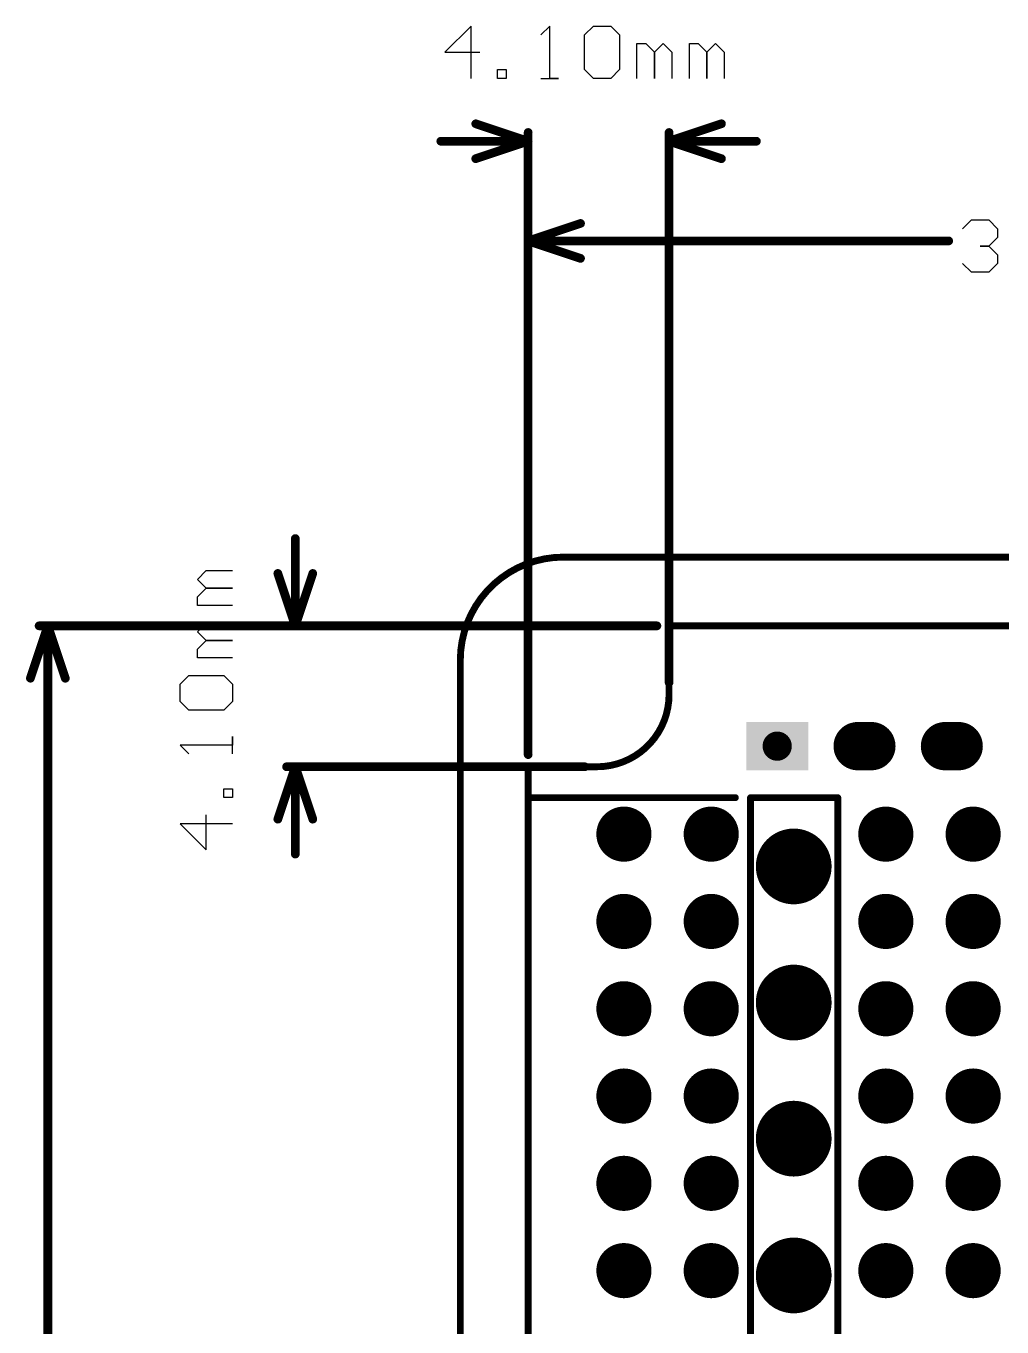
# Model space of a CAD drawing. Extents: x -35.4 to 28.3, y -0.1 to 87.5.
# Drawn here: x -32.63 to -4.24, y 49.6 to 87.45 of the extents above; entities that cross this region are included whole.
import ezdxf

# ---------------------------------------------------------------- set-up
doc = ezdxf.new("R2010")
doc.units = 0
for name, color, linetype in [('BOTTOMLAYER', 5, 'CONTINUOUS'), ('BOTTOMOVERLAY', 54, 'CONTINUOUS'), ('BOTTOMSOLDER', 6, 'CONTINUOUS'), ('MECHANICAL1', 6, 'CONTINUOUS'), ('MULTILAYER', 9, 'CONTINUOUS'), ('PADHOLELAYER', 156, 'CONTINUOUS'), ('TOPLAYER', 1, 'CONTINUOUS'), ('TOPOVERLAY', 2, 'CONTINUOUS'), ('TOPSOLDER', 216, 'CONTINUOUS')]:
    doc.layers.add(name, color=color, linetype=linetype)

msp = doc.modelspace()

# ---------------------------------------------------------------- linework, layer by layer
at = {"layer": 'BOTTOMLAYER', "const_width": 1.2}
for points in [[(-8.04, 66.5), (-8.44, 66.5)], [(-5.5, 66.5), (-5.9, 66.5)]]:
    msp.add_lwpolyline(points, dxfattribs=at)
at = {"layer": 'BOTTOMLAYER'}
for points, const_width in [([(-8.74, 66.5, 1), (-8.14, 66.5, 1)], 0.6), ([(-8.34, 66.5, 1), (-7.74, 66.5, 1)], 0.6), ([(-6.2, 66.5, 1), (-5.6, 66.5, 1)], 0.6), ([(-5.8, 66.5, 1), (-5.2, 66.5, 1)], 0.6), ([(-15.59, 63.94, 1), (-14.89, 63.94, 1)], 0.7), ([(-13.05, 63.94, 1), (-12.35, 63.94, 1)], 0.7), ([(-7.97, 63.94, 1), (-7.27, 63.94, 1)], 0.7), ([(-5.43, 63.94, 1), (-4.73, 63.94, 1)], 0.7), ([(-10.8, 63, 1), (-9.8, 63, 1)], 1), ([(-15.59, 61.4, 1), (-14.89, 61.4, 1)], 0.7), ([(-13.05, 61.4, 1), (-12.35, 61.4, 1)], 0.7), ([(-7.97, 61.4, 1), (-7.27, 61.4, 1)], 0.7), ([(-5.43, 61.4, 1), (-4.73, 61.4, 1)], 0.7), ([(-10.8, 59.04, 1), (-9.8, 59.04, 1)], 1), ([(-15.59, 58.86, 1), (-14.89, 58.86, 1)], 0.7), ([(-13.05, 58.86, 1), (-12.35, 58.86, 1)], 0.7), ([(-7.97, 58.86, 1), (-7.27, 58.86, 1)], 0.7), ([(-5.43, 58.86, 1), (-4.73, 58.86, 1)], 0.7), ([(-15.59, 56.32, 1), (-14.89, 56.32, 1)], 0.7), ([(-13.05, 56.32, 1), (-12.35, 56.32, 1)], 0.7), ([(-7.97, 56.32, 1), (-7.27, 56.32, 1)], 0.7), ([(-5.43, 56.32, 1), (-4.73, 56.32, 1)], 0.7), ([(-10.8, 55.08, 1), (-9.8, 55.08, 1)], 1), ([(-15.59, 53.78, 1), (-14.89, 53.78, 1)], 0.7), ([(-13.05, 53.78, 1), (-12.35, 53.78, 1)], 0.7), ([(-7.97, 53.78, 1), (-7.27, 53.78, 1)], 0.7), ([(-5.43, 53.78, 1), (-4.73, 53.78, 1)], 0.7), ([(-15.59, 51.24, 1), (-14.89, 51.24, 1)], 0.7), ([(-13.05, 51.24, 1), (-12.35, 51.24, 1)], 0.7), ([(-10.8, 51.1, 1), (-9.8, 51.1, 1)], 1), ([(-7.97, 51.24, 1), (-7.27, 51.24, 1)], 0.7), ([(-5.43, 51.24, 1), (-4.73, 51.24, 1)], 0.7)]:
    msp.add_lwpolyline(points, format="xyb", close=True, dxfattribs=dict(at, const_width=const_width))
msp.add_solid([(-9.98, 67.1), (-11.58, 67.1), (-9.98, 65.9), (-11.58, 65.9)], dxfattribs=at)
at = {"layer": 'BOTTOMOVERLAY', "const_width": 0.2}
for points in [[(-11.557, 29), (-11.557, 65)], [(-11.557, 65), (-9.017, 65)], [(-9.017, 29), (-9.017, 65)]]:
    msp.add_lwpolyline(points, dxfattribs=at)
at = {"layer": 'BOTTOMOVERLAY', "const_width": 0.1}
for points in [[(-11.607, 65, 1), (-11.507, 65, 1)], [(-11.607, 65, 1), (-11.507, 65, 1)], [(-9.067, 65, 1), (-8.967, 65, 1)], [(-9.067, 65, 1), (-8.967, 65, 1)]]:
    msp.add_lwpolyline(points, format="xyb", close=True, dxfattribs=at)
at = {"layer": 'BOTTOMSOLDER', "const_width": 1.403}
for points in [[(-8.04, 66.5), (-8.44, 66.5)], [(-5.5, 66.5), (-5.9, 66.5)]]:
    msp.add_lwpolyline(points, dxfattribs=at)
at = {"layer": 'BOTTOMSOLDER'}
for points, const_width in [([(-8.791, 66.5, 1), (-8.089, 66.5, 1)], 0.702), ([(-8.391, 66.5, 1), (-7.689, 66.5, 1)], 0.702), ([(-6.251, 66.5, 1), (-5.549, 66.5, 1)], 0.702), ([(-5.851, 66.5, 1), (-5.149, 66.5, 1)], 0.702), ([(-15.641, 63.94, 1), (-14.839, 63.94, 1)], 0.802), ([(-13.101, 63.94, 1), (-12.299, 63.94, 1)], 0.802), ([(-8.021, 63.94, 1), (-7.219, 63.94, 1)], 0.802), ([(-5.481, 63.94, 1), (-4.679, 63.94, 1)], 0.802), ([(-10.851, 63, 1), (-9.749, 63, 1)], 1.102), ([(-15.641, 61.4, 1), (-14.839, 61.4, 1)], 0.802), ([(-13.101, 61.4, 1), (-12.299, 61.4, 1)], 0.802), ([(-8.021, 61.4, 1), (-7.219, 61.4, 1)], 0.802), ([(-5.481, 61.4, 1), (-4.679, 61.4, 1)], 0.802), ([(-10.851, 59.04, 1), (-9.749, 59.04, 1)], 1.102), ([(-15.641, 58.86, 1), (-14.839, 58.86, 1)], 0.802), ([(-13.101, 58.86, 1), (-12.299, 58.86, 1)], 0.802), ([(-8.021, 58.86, 1), (-7.219, 58.86, 1)], 0.802), ([(-5.481, 58.86, 1), (-4.679, 58.86, 1)], 0.802), ([(-15.641, 56.32, 1), (-14.839, 56.32, 1)], 0.802), ([(-13.101, 56.32, 1), (-12.299, 56.32, 1)], 0.802), ([(-8.021, 56.32, 1), (-7.219, 56.32, 1)], 0.802), ([(-5.481, 56.32, 1), (-4.679, 56.32, 1)], 0.802), ([(-10.851, 55.08, 1), (-9.749, 55.08, 1)], 1.102), ([(-15.641, 53.78, 1), (-14.839, 53.78, 1)], 0.802), ([(-13.101, 53.78, 1), (-12.299, 53.78, 1)], 0.802), ([(-8.021, 53.78, 1), (-7.219, 53.78, 1)], 0.802), ([(-5.481, 53.78, 1), (-4.679, 53.78, 1)], 0.802), ([(-15.641, 51.24, 1), (-14.839, 51.24, 1)], 0.802), ([(-13.101, 51.24, 1), (-12.299, 51.24, 1)], 0.802), ([(-10.851, 51.1, 1), (-9.749, 51.1, 1)], 1.102), ([(-8.021, 51.24, 1), (-7.219, 51.24, 1)], 0.802), ([(-5.481, 51.24, 1), (-4.679, 51.24, 1)], 0.802)]:
    msp.add_lwpolyline(points, format="xyb", close=True, dxfattribs=dict(at, const_width=const_width))
msp.add_solid([(-9.878, 67.202), (-11.682, 67.202), (-9.878, 65.798), (-11.682, 65.798)], dxfattribs=at)
at = {"layer": 'MECHANICAL1'}
for p, q in [((-19.684, 87.452), (-20.446, 86.69)), ((-19.684, 85.928), (-19.684, 87.452)), ((-17.399, 87.452), (-17.653, 87.198)), ((-17.399, 85.928), (-17.399, 87.452)), ((-16.383, 87.198), (-16.129, 87.452)), ((-16.129, 87.452), (-15.622, 87.452)), ((-15.622, 87.452), (-15.368, 87.198)), ((-16.383, 86.182), (-16.383, 87.198)), ((-15.368, 87.198), (-15.368, 86.182)), ((-20.446, 86.69), (-19.43, 86.69)), ((-14.86, 85.928), (-14.86, 86.944)), ((-14.86, 86.944), (-14.606, 86.944)), ((-14.606, 86.944), (-14.352, 86.69)), ((-14.352, 86.69), (-14.098, 86.944)), ((-14.352, 86.69), (-14.352, 85.928)), ((-14.352, 85.928), (-14.352, 86.69)), ((-14.098, 86.944), (-13.844, 86.69)), ((-13.844, 86.69), (-13.844, 85.928)), ((-13.336, 85.928), (-13.336, 86.944)), ((-13.336, 86.944), (-13.082, 86.944)), ((-13.082, 86.944), (-12.828, 86.69)), ((-12.828, 86.69), (-12.575, 86.944)), ((-12.828, 86.69), (-12.828, 85.928)), ((-12.828, 85.928), (-12.828, 86.69)), ((-12.575, 86.944), (-12.321, 86.69)), ((-12.321, 86.69), (-12.321, 85.928)), ((-18.922, 85.928), (-18.922, 86.182)), ((-18.922, 86.182), (-18.669, 86.182)), ((-18.669, 85.928), (-18.922, 85.928)), ((-18.669, 86.182), (-18.669, 85.928)), ((-17.653, 85.928), (-17.145, 85.928)), ((-17.145, 85.928), (-17.399, 85.928)), ((-16.129, 85.928), (-16.383, 86.182)), ((-15.622, 85.928), (-16.129, 85.928)), ((-15.368, 86.182), (-15.622, 85.928)), ((-5.385, 81.555), (-5.131, 81.809)), ((-5.131, 81.809), (-4.623, 81.809)), ((-4.623, 81.809), (-4.369, 81.555)), ((-4.369, 81.555), (-4.369, 81.302)), ((-4.623, 81.048), (-4.877, 81.048)), ((-4.877, 81.048), (-4.623, 81.048)), ((-4.369, 81.302), (-4.623, 81.048)), ((-4.623, 81.048), (-4.369, 80.794)), ((-4.369, 80.794), (-4.369, 80.54)), ((-5.131, 80.286), (-5.385, 80.54)), ((-4.623, 80.286), (-5.131, 80.286)), ((-4.369, 80.54), (-4.623, 80.286)), ((-27.644, 71.352), (-27.39, 71.606)), ((-27.39, 71.606), (-26.628, 71.606)), ((-27.39, 71.098), (-27.644, 71.352)), ((-27.644, 70.845), (-27.39, 71.098)), ((-27.644, 70.591), (-27.644, 70.845)), ((-27.39, 71.098), (-26.628, 71.098)), ((-26.628, 71.098), (-27.39, 71.098)), ((-26.628, 70.591), (-27.644, 70.591)), ((-27.644, 69.829), (-27.39, 70.083)), ((-27.39, 70.083), (-26.628, 70.083)), ((-27.39, 69.575), (-27.644, 69.829)), ((-27.644, 69.321), (-27.39, 69.575)), ((-27.644, 69.067), (-27.644, 69.321)), ((-27.39, 69.575), (-26.628, 69.575)), ((-26.628, 69.575), (-27.39, 69.575)), ((-26.628, 69.067), (-27.644, 69.067)), ((-28.152, 68.305), (-27.898, 68.559)), ((-27.898, 68.559), (-26.882, 68.559)), ((-26.882, 68.559), (-26.628, 68.305)), ((-28.152, 67.798), (-28.152, 68.305)), ((-26.628, 68.305), (-26.628, 67.798)), ((-27.898, 67.544), (-28.152, 67.798)), ((-26.628, 67.798), (-26.882, 67.544)), ((-26.882, 67.544), (-27.898, 67.544)), ((-26.628, 66.274), (-26.628, 66.782)), ((-26.628, 66.782), (-26.628, 66.528)), ((-26.628, 66.528), (-28.152, 66.528)), ((-28.152, 66.528), (-27.898, 66.274)), ((-26.882, 65.004), (-26.882, 65.258)), ((-26.882, 65.258), (-26.628, 65.258)), ((-26.628, 65.258), (-26.628, 65.004)), ((-26.628, 65.004), (-26.882, 65.004)), ((-27.39, 63.481), (-27.39, 64.497)), ((-26.628, 64.243), (-28.152, 64.243)), ((-28.152, 64.243), (-27.39, 63.481))]:
    msp.add_line(p, q, dxfattribs=at)
for points, const_width in [([(-19.551, 84.608), (-18.027, 84.1)], 0.254), ([(-18.027, 66.254), (-18.027, 84.354)], 0.254), ([(-13.927, 84.1), (-12.403, 84.608)], 0.254), ([(-13.927, 68.354), (-13.927, 84.354)], 0.254), ([(-20.567, 84.1), (-18.027, 84.1)], 0.254), ([(-19.551, 83.592), (-18.027, 84.1)], 0.254), ([(-13.927, 84.1), (-11.387, 84.1)], 0.254), ([(-13.927, 84.1), (-12.403, 83.592)], 0.254), ([(-18.027, 81.2), (-16.503, 81.708)], 0.254), ([(-18.027, 66.254), (-18.027, 81.454)], 0.254), ([(-18.027, 81.2), (-5.791, 81.2)], 0.254), ([(-18.027, 81.2), (-16.503, 80.692)], 0.254), ([(-24.8, 70), (-24.8, 72.54)], 0.254), ([(-25.308, 71.524), (-24.8, 70)], 0.254), ([(-24.8, 70), (-24.292, 71.524)], 0.254), ([(-32.508, 68.476), (-32, 70)], 0.254), ([(-32.254, 70), (-14.281, 70)], 0.254), ([(-32, 48.874), (-32, 70)], 0.254), ([(-32, 70), (-31.492, 68.476)], 0.254), ([(-25.054, 70), (-14.281, 70)], 0.254), ([(-13.927, 70), (13.873, 70)], 0.2), ([(-13.927, 68), (-13.927, 70)], 0.2), ([(-25.308, 64.376), (-24.8, 65.9)], 0.254), ([(-25.054, 65.9), (-16.381, 65.9)], 0.254), ([(-24.8, 63.36), (-24.8, 65.9)], 0.254), ([(-24.8, 65.9), (-24.292, 64.376)], 0.254), ([(-18.027, 53.7), (-18.027, 65.9)], 0.2), ([(-18.027, 65.9), (-16.027, 65.9)], 0.2), ([(-18.027, 49.8), (-18.027, 53.7)], 0.2), ([(-18.027, 26.2), (-18.027, 49.8)], 0.2)]:
    msp.add_lwpolyline(points, dxfattribs=dict(at, const_width=const_width))
for points, const_width in [([(-19.614, 84.608, 1), (-19.487, 84.608, 1)], 0.127), ([(-18.09, 84.354, 1), (-17.963, 84.354, 1)], 0.127), ([(-13.99, 84.354, 1), (-13.863, 84.354, 1)], 0.127), ([(-12.466, 84.608, 1), (-12.339, 84.608, 1)], 0.127), ([(-20.63, 84.1, 1), (-20.503, 84.1, 1)], 0.127), ([(-18.09, 84.1, 1), (-17.963, 84.1, 1)], 0.127), ([(-18.09, 84.1, 1), (-17.963, 84.1, 1)], 0.127), ([(-18.09, 84.1, 1), (-17.963, 84.1, 1)], 0.127), ([(-13.99, 84.1, 1), (-13.863, 84.1, 1)], 0.127), ([(-13.99, 84.1, 1), (-13.863, 84.1, 1)], 0.127), ([(-13.99, 84.1, 1), (-13.863, 84.1, 1)], 0.127), ([(-11.45, 84.1, 1), (-11.323, 84.1, 1)], 0.127), ([(-19.614, 83.592, 1), (-19.487, 83.592, 1)], 0.127), ([(-12.466, 83.592, 1), (-12.339, 83.592, 1)], 0.127), ([(-16.566, 81.708, 1), (-16.439, 81.708, 1)], 0.127), ([(-18.09, 81.454, 1), (-17.963, 81.454, 1)], 0.127), ([(-18.09, 81.2, 1), (-17.963, 81.2, 1)], 0.127), ([(-18.09, 81.2, 1), (-17.963, 81.2, 1)], 0.127), ([(-18.09, 81.2, 1), (-17.963, 81.2, 1)], 0.127), ([(-5.855, 81.2, 1), (-5.728, 81.2, 1)], 0.127), ([(-16.566, 80.692, 1), (-16.439, 80.692, 1)], 0.127), ([(-24.864, 72.54, 1), (-24.737, 72.54, 1)], 0.127), ([(-25.372, 71.524, 1), (-25.245, 71.524, 1)], 0.127), ([(-24.356, 71.524, 1), (-24.229, 71.524, 1)], 0.127), ([(-32.317, 70, 1), (-32.19, 70, 1)], 0.127), ([(-32.063, 70, 1), (-31.936, 70, 1)], 0.127), ([(-32.063, 70, 1), (-31.936, 70, 1)], 0.127), ([(-32.063, 70, 1), (-31.936, 70, 1)], 0.127), ([(-25.118, 70, 1), (-24.991, 70, 1)], 0.127), ([(-24.864, 70, 1), (-24.737, 70, 1)], 0.127), ([(-24.864, 70, 1), (-24.737, 70, 1)], 0.127), ([(-24.864, 70, 1), (-24.737, 70, 1)], 0.127), ([(-14.344, 70, 1), (-14.217, 70, 1)], 0.127), ([(-14.344, 70, 1), (-14.217, 70, 1)], 0.127), ([(-13.977, 70, 1), (-13.877, 70, 1)], 0.1), ([(-13.977, 70, 1), (-13.877, 70, 1)], 0.1), ([(-32.571, 68.476, 1), (-32.444, 68.476, 1)], 0.127), ([(-31.555, 68.476, 1), (-31.428, 68.476, 1)], 0.127), ([(-13.99, 68.354, 1), (-13.863, 68.354, 1)], 0.127), ([(-13.977, 68, 1), (-13.877, 68, 1)], 0.1), ([(-13.977, 68, 1), (-13.877, 68, 1)], 0.1), ([(-18.09, 66.254, 1), (-17.963, 66.254, 1)], 0.127), ([(-18.09, 66.254, 1), (-17.963, 66.254, 1)], 0.127), ([(-25.118, 65.9, 1), (-24.991, 65.9, 1)], 0.127), ([(-24.864, 65.9, 1), (-24.737, 65.9, 1)], 0.127), ([(-24.864, 65.9, 1), (-24.737, 65.9, 1)], 0.127), ([(-24.864, 65.9, 1), (-24.737, 65.9, 1)], 0.127), ([(-18.077, 65.9, 1), (-17.977, 65.9, 1)], 0.1), ([(-18.077, 65.9, 1), (-17.977, 65.9, 1)], 0.1), ([(-16.444, 65.9, 1), (-16.317, 65.9, 1)], 0.127), ([(-16.077, 65.9, 1), (-15.977, 65.9, 1)], 0.1), ([(-16.077, 65.9, 1), (-15.977, 65.9, 1)], 0.1), ([(-25.372, 64.376, 1), (-25.245, 64.376, 1)], 0.127), ([(-24.356, 64.376, 1), (-24.229, 64.376, 1)], 0.127), ([(-24.864, 63.36, 1), (-24.737, 63.36, 1)], 0.127), ([(-18.077, 53.7, 1), (-17.977, 53.7, 1)], 0.1), ([(-18.077, 53.7, 1), (-17.977, 53.7, 1)], 0.1), ([(-18.077, 49.8, 1), (-17.977, 49.8, 1)], 0.1), ([(-18.077, 49.8, 1), (-17.977, 49.8, 1)], 0.1)]:
    msp.add_lwpolyline(points, format="xyb", close=True, dxfattribs=dict(at, const_width=const_width))
at = {"layer": 'MECHANICAL1', "const_width": 0.2}
msp.add_lwpolyline([(-13.927, 68, -0.414214), (-16.027, 65.9)], format="xyb", dxfattribs=at)
at = {"layer": 'MULTILAYER', "const_width": 1.2}
for points in [[(-8.04, 66.5), (-8.44, 66.5)], [(-5.5, 66.5), (-5.9, 66.5)]]:
    msp.add_lwpolyline(points, dxfattribs=at)
at = {"layer": 'MULTILAYER'}
for points, const_width in [([(-8.74, 66.5, 1), (-8.14, 66.5, 1)], 0.6), ([(-8.34, 66.5, 1), (-7.74, 66.5, 1)], 0.6), ([(-6.2, 66.5, 1), (-5.6, 66.5, 1)], 0.6), ([(-5.8, 66.5, 1), (-5.2, 66.5, 1)], 0.6), ([(-15.59, 63.94, 1), (-14.89, 63.94, 1)], 0.7), ([(-13.05, 63.94, 1), (-12.35, 63.94, 1)], 0.7), ([(-7.97, 63.94, 1), (-7.27, 63.94, 1)], 0.7), ([(-5.43, 63.94, 1), (-4.73, 63.94, 1)], 0.7), ([(-10.8, 63, 1), (-9.8, 63, 1)], 1), ([(-15.59, 61.4, 1), (-14.89, 61.4, 1)], 0.7), ([(-13.05, 61.4, 1), (-12.35, 61.4, 1)], 0.7), ([(-7.97, 61.4, 1), (-7.27, 61.4, 1)], 0.7), ([(-5.43, 61.4, 1), (-4.73, 61.4, 1)], 0.7), ([(-10.8, 59.04, 1), (-9.8, 59.04, 1)], 1), ([(-15.59, 58.86, 1), (-14.89, 58.86, 1)], 0.7), ([(-13.05, 58.86, 1), (-12.35, 58.86, 1)], 0.7), ([(-7.97, 58.86, 1), (-7.27, 58.86, 1)], 0.7), ([(-5.43, 58.86, 1), (-4.73, 58.86, 1)], 0.7), ([(-15.59, 56.32, 1), (-14.89, 56.32, 1)], 0.7), ([(-13.05, 56.32, 1), (-12.35, 56.32, 1)], 0.7), ([(-7.97, 56.32, 1), (-7.27, 56.32, 1)], 0.7), ([(-5.43, 56.32, 1), (-4.73, 56.32, 1)], 0.7), ([(-10.8, 55.08, 1), (-9.8, 55.08, 1)], 1), ([(-15.59, 53.78, 1), (-14.89, 53.78, 1)], 0.7), ([(-13.05, 53.78, 1), (-12.35, 53.78, 1)], 0.7), ([(-7.97, 53.78, 1), (-7.27, 53.78, 1)], 0.7), ([(-5.43, 53.78, 1), (-4.73, 53.78, 1)], 0.7), ([(-15.59, 51.24, 1), (-14.89, 51.24, 1)], 0.7), ([(-13.05, 51.24, 1), (-12.35, 51.24, 1)], 0.7), ([(-10.8, 51.1, 1), (-9.8, 51.1, 1)], 1), ([(-7.97, 51.24, 1), (-7.27, 51.24, 1)], 0.7), ([(-5.43, 51.24, 1), (-4.73, 51.24, 1)], 0.7)]:
    msp.add_lwpolyline(points, format="xyb", close=True, dxfattribs=dict(at, const_width=const_width))
msp.add_solid([(-9.98, 67.1), (-11.58, 67.1), (-9.98, 65.9), (-11.58, 65.9)], dxfattribs=at)
at = {"layer": 'PADHOLELAYER'}
for points, const_width in [([(-10.993, 66.5, 1), (-10.568, 66.5, 1)], 0.425), ([(-8.453, 66.5, 1), (-8.028, 66.5, 1)], 0.425), ([(-5.913, 66.5, 1), (-5.488, 66.5, 1)], 0.425), ([(-15.452, 63.94, 1), (-15.028, 63.94, 1)], 0.425), ([(-12.912, 63.94, 1), (-12.488, 63.94, 1)], 0.425), ([(-7.832, 63.94, 1), (-7.408, 63.94, 1)], 0.425), ([(-5.292, 63.94, 1), (-4.868, 63.94, 1)], 0.425), ([(-10.625, 63, 1), (-9.975, 63, 1)], 0.65), ([(-15.452, 61.4, 1), (-15.028, 61.4, 1)], 0.425), ([(-12.912, 61.4, 1), (-12.488, 61.4, 1)], 0.425), ([(-7.832, 61.4, 1), (-7.408, 61.4, 1)], 0.425), ([(-5.292, 61.4, 1), (-4.868, 61.4, 1)], 0.425), ([(-10.625, 59.04, 1), (-9.975, 59.04, 1)], 0.65), ([(-15.452, 58.86, 1), (-15.028, 58.86, 1)], 0.425), ([(-12.912, 58.86, 1), (-12.488, 58.86, 1)], 0.425), ([(-7.832, 58.86, 1), (-7.408, 58.86, 1)], 0.425), ([(-5.292, 58.86, 1), (-4.868, 58.86, 1)], 0.425), ([(-15.452, 56.32, 1), (-15.028, 56.32, 1)], 0.425), ([(-12.912, 56.32, 1), (-12.488, 56.32, 1)], 0.425), ([(-7.832, 56.32, 1), (-7.408, 56.32, 1)], 0.425), ([(-5.292, 56.32, 1), (-4.868, 56.32, 1)], 0.425), ([(-10.625, 55.08, 1), (-9.975, 55.08, 1)], 0.65), ([(-15.452, 53.78, 1), (-15.028, 53.78, 1)], 0.425), ([(-12.912, 53.78, 1), (-12.488, 53.78, 1)], 0.425), ([(-7.832, 53.78, 1), (-7.408, 53.78, 1)], 0.425), ([(-5.292, 53.78, 1), (-4.868, 53.78, 1)], 0.425), ([(-15.452, 51.24, 1), (-15.028, 51.24, 1)], 0.425), ([(-12.912, 51.24, 1), (-12.488, 51.24, 1)], 0.425), ([(-10.625, 51.1, 1), (-9.975, 51.1, 1)], 0.65), ([(-7.832, 51.24, 1), (-7.408, 51.24, 1)], 0.425), ([(-5.292, 51.24, 1), (-4.868, 51.24, 1)], 0.425)]:
    msp.add_lwpolyline(points, format="xyb", close=True, dxfattribs=dict(at, const_width=const_width))
at = {"layer": 'TOPLAYER', "const_width": 1.2}
for points in [[(-8.04, 66.5), (-8.44, 66.5)], [(-5.5, 66.5), (-5.9, 66.5)]]:
    msp.add_lwpolyline(points, dxfattribs=at)
at = {"layer": 'TOPLAYER'}
for points, const_width in [([(-8.74, 66.5, 1), (-8.14, 66.5, 1)], 0.6), ([(-8.34, 66.5, 1), (-7.74, 66.5, 1)], 0.6), ([(-6.2, 66.5, 1), (-5.6, 66.5, 1)], 0.6), ([(-5.8, 66.5, 1), (-5.2, 66.5, 1)], 0.6), ([(-15.59, 63.94, 1), (-14.89, 63.94, 1)], 0.7), ([(-13.05, 63.94, 1), (-12.35, 63.94, 1)], 0.7), ([(-7.97, 63.94, 1), (-7.27, 63.94, 1)], 0.7), ([(-5.43, 63.94, 1), (-4.73, 63.94, 1)], 0.7), ([(-10.8, 63, 1), (-9.8, 63, 1)], 1), ([(-15.59, 61.4, 1), (-14.89, 61.4, 1)], 0.7), ([(-13.05, 61.4, 1), (-12.35, 61.4, 1)], 0.7), ([(-7.97, 61.4, 1), (-7.27, 61.4, 1)], 0.7), ([(-5.43, 61.4, 1), (-4.73, 61.4, 1)], 0.7), ([(-10.8, 59.04, 1), (-9.8, 59.04, 1)], 1), ([(-15.59, 58.86, 1), (-14.89, 58.86, 1)], 0.7), ([(-13.05, 58.86, 1), (-12.35, 58.86, 1)], 0.7), ([(-7.97, 58.86, 1), (-7.27, 58.86, 1)], 0.7), ([(-5.43, 58.86, 1), (-4.73, 58.86, 1)], 0.7), ([(-15.59, 56.32, 1), (-14.89, 56.32, 1)], 0.7), ([(-13.05, 56.32, 1), (-12.35, 56.32, 1)], 0.7), ([(-7.97, 56.32, 1), (-7.27, 56.32, 1)], 0.7), ([(-5.43, 56.32, 1), (-4.73, 56.32, 1)], 0.7), ([(-10.8, 55.08, 1), (-9.8, 55.08, 1)], 1), ([(-15.59, 53.78, 1), (-14.89, 53.78, 1)], 0.7), ([(-13.05, 53.78, 1), (-12.35, 53.78, 1)], 0.7), ([(-7.97, 53.78, 1), (-7.27, 53.78, 1)], 0.7), ([(-5.43, 53.78, 1), (-4.73, 53.78, 1)], 0.7), ([(-15.59, 51.24, 1), (-14.89, 51.24, 1)], 0.7), ([(-13.05, 51.24, 1), (-12.35, 51.24, 1)], 0.7), ([(-10.8, 51.1, 1), (-9.8, 51.1, 1)], 1), ([(-7.97, 51.24, 1), (-7.27, 51.24, 1)], 0.7), ([(-5.43, 51.24, 1), (-4.73, 51.24, 1)], 0.7)]:
    msp.add_lwpolyline(points, format="xyb", close=True, dxfattribs=dict(at, const_width=const_width))
msp.add_solid([(-9.98, 67.1), (-11.58, 67.1), (-9.98, 65.9), (-11.58, 65.9)], dxfattribs=at)
at = {"layer": 'TOPOVERLAY', "const_width": 0.2}
msp.add_lwpolyline([(-20, 69, -0.414214), (-17, 72)], format="xyb", dxfattribs=at)
for points in [[(-17, 72), (17, 72)], [(-20, 3), (-20, 69)], [(-18, 65), (-12, 65)], [(-11.557, 65), (-9.017, 65)], [(-11.557, 29), (-11.557, 65)], [(-9.017, 29), (-9.017, 65)]]:
    msp.add_lwpolyline(points, dxfattribs=at)
at = {"layer": 'TOPOVERLAY', "const_width": 0.1}
for points in [[(-17.05, 72, 1), (-16.95, 72, 1)], [(-17.05, 72, 1), (-16.95, 72, 1)], [(-20.05, 69, 1), (-19.95, 69, 1)], [(-20.05, 69, 1), (-19.95, 69, 1)], [(-18.05, 65, 1), (-17.95, 65, 1)], [(-12.05, 65, 1), (-11.95, 65, 1)], [(-11.607, 65, 1), (-11.507, 65, 1)], [(-11.607, 65, 1), (-11.507, 65, 1)], [(-9.067, 65, 1), (-8.967, 65, 1)], [(-9.067, 65, 1), (-8.967, 65, 1)]]:
    msp.add_lwpolyline(points, format="xyb", close=True, dxfattribs=at)
at = {"layer": 'TOPSOLDER', "const_width": 1.403}
for points in [[(-8.04, 66.5), (-8.44, 66.5)], [(-5.5, 66.5), (-5.9, 66.5)]]:
    msp.add_lwpolyline(points, dxfattribs=at)
at = {"layer": 'TOPSOLDER'}
for points, const_width in [([(-8.791, 66.5, 1), (-8.089, 66.5, 1)], 0.702), ([(-8.391, 66.5, 1), (-7.689, 66.5, 1)], 0.702), ([(-6.251, 66.5, 1), (-5.549, 66.5, 1)], 0.702), ([(-5.851, 66.5, 1), (-5.149, 66.5, 1)], 0.702), ([(-15.641, 63.94, 1), (-14.839, 63.94, 1)], 0.802), ([(-13.101, 63.94, 1), (-12.299, 63.94, 1)], 0.802), ([(-8.021, 63.94, 1), (-7.219, 63.94, 1)], 0.802), ([(-5.481, 63.94, 1), (-4.679, 63.94, 1)], 0.802), ([(-10.851, 63, 1), (-9.749, 63, 1)], 1.102), ([(-15.641, 61.4, 1), (-14.839, 61.4, 1)], 0.802), ([(-13.101, 61.4, 1), (-12.299, 61.4, 1)], 0.802), ([(-8.021, 61.4, 1), (-7.219, 61.4, 1)], 0.802), ([(-5.481, 61.4, 1), (-4.679, 61.4, 1)], 0.802), ([(-10.851, 59.04, 1), (-9.749, 59.04, 1)], 1.102), ([(-15.641, 58.86, 1), (-14.839, 58.86, 1)], 0.802), ([(-13.101, 58.86, 1), (-12.299, 58.86, 1)], 0.802), ([(-8.021, 58.86, 1), (-7.219, 58.86, 1)], 0.802), ([(-5.481, 58.86, 1), (-4.679, 58.86, 1)], 0.802), ([(-15.641, 56.32, 1), (-14.839, 56.32, 1)], 0.802), ([(-13.101, 56.32, 1), (-12.299, 56.32, 1)], 0.802), ([(-8.021, 56.32, 1), (-7.219, 56.32, 1)], 0.802), ([(-5.481, 56.32, 1), (-4.679, 56.32, 1)], 0.802), ([(-10.851, 55.08, 1), (-9.749, 55.08, 1)], 1.102), ([(-15.641, 53.78, 1), (-14.839, 53.78, 1)], 0.802), ([(-13.101, 53.78, 1), (-12.299, 53.78, 1)], 0.802), ([(-8.021, 53.78, 1), (-7.219, 53.78, 1)], 0.802), ([(-5.481, 53.78, 1), (-4.679, 53.78, 1)], 0.802), ([(-15.641, 51.24, 1), (-14.839, 51.24, 1)], 0.802), ([(-13.101, 51.24, 1), (-12.299, 51.24, 1)], 0.802), ([(-10.851, 51.1, 1), (-9.749, 51.1, 1)], 1.102), ([(-8.021, 51.24, 1), (-7.219, 51.24, 1)], 0.802), ([(-5.481, 51.24, 1), (-4.679, 51.24, 1)], 0.802)]:
    msp.add_lwpolyline(points, format="xyb", close=True, dxfattribs=dict(at, const_width=const_width))
msp.add_solid([(-9.878, 67.202), (-11.682, 67.202), (-9.878, 65.798), (-11.682, 65.798)], dxfattribs=at)

doc.saveas('drawing.dxf')
